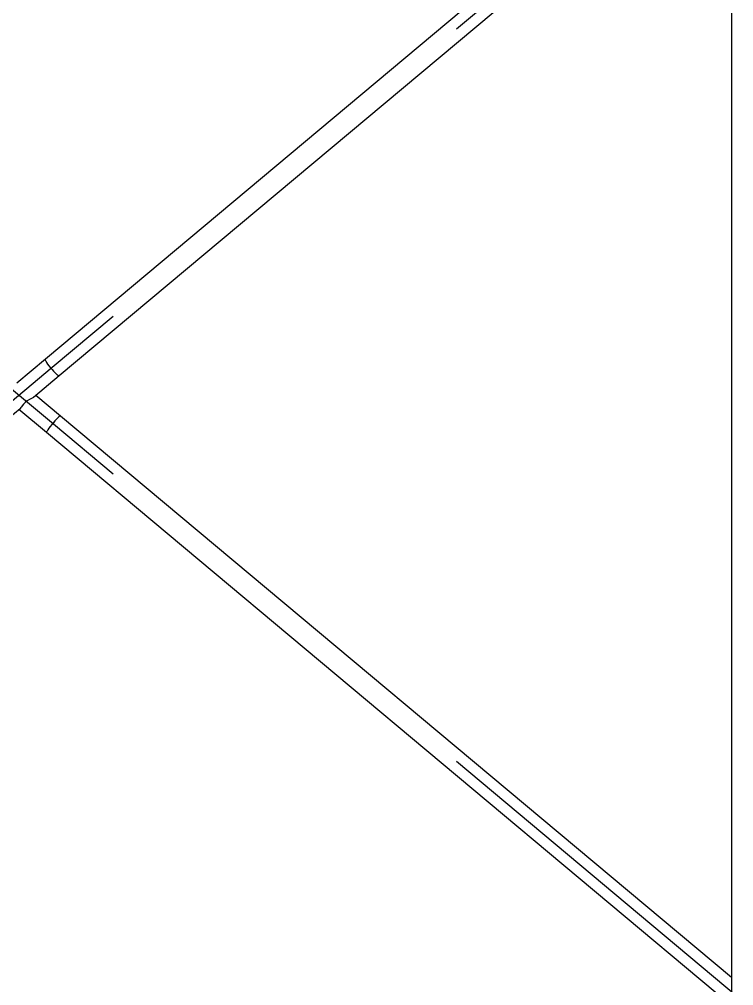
# Model space of a CAD drawing. Header units: millimetres. Extents: x 150209.93 to 150215.05, y 136675.65 to 136679.93.
# Drawn here: x 150211.122 to 150211.2815, y 136677.4989 to 136677.7148 of the extents above; entities that cross this region are included whole.
import ezdxf

# ---------------------------------------------------------------- set-up
doc = ezdxf.new("R2010")
doc.units = ezdxf.units.MM
doc.header["$LTSCALE"] = 0.25
doc.linetypes.add('CENTER', pattern=[50.8, 31.75, -6.35, 6.35, -6.35])
doc.linetypes.add('XKITLINE00', pattern=[0])

# ---------------------------------------------------------------- blocks, each defined once
blk = doc.blocks.new('çatıı')
at = {"color": 8, "linetype": 'CENTER'}
for p, q in [((11840, 10730.3), (11005.4, 10031.5)), ((11005.4, 10031.5), (10929.5, 9967.9)), ((11006.8, 9968), (10930.6, 10031.7)), ((11840, 9270.3), (11006.8, 9968))]:
    blk.add_line(p, q, dxfattribs=at)
at = {"color": 8, "linetype": 'XKITLINE00'}
for p, q in [((11763.8, 10682.3), (10997.8, 10040.9)), ((11763.8, 10650.6), (11013.1, 10022)), ((11763.8, 10620.3), (11763.8, 8951)), ((10997.8, 10040.9), (10965.7, 10014)), ((10997.8, 10040.9), (10997.5, 10040.6)), ((10997.8, 10040.9), (10997.5, 10040.6)), ((10997.5, 10040.6), (10997.6, 10039.8)), ((10997.5, 10040.6), (10997.6, 10039.8)), ((10997.6, 10039.8), (10998.1, 10038.7)), ((10997.6, 10039.8), (10998.1, 10038.7)), ((10998.1, 10038.7), (10999, 10037.2)), ((10998.1, 10038.7), (10999, 10037.2)), ((10999, 10037.2), (11000.2, 10035.3)), ((10999, 10037.2), (11000.2, 10035.3)), ((11000.2, 10035.3), (11001.7, 10033.3)), ((11000.2, 10035.3), (11001.7, 10033.3)), ((11001.7, 10033.3), (11003.3, 10031.2)), ((11001.7, 10033.3), (11003.3, 10031.2)), ((11003.3, 10031.2), (11005.1, 10029.2)), ((11003.3, 10031.2), (11005.1, 10029.2)), ((11005.1, 10029.2), (11006.9, 10027.2)), ((11005.1, 10029.2), (11006.9, 10027.2)), ((11013.1, 10022), (10984.5, 9998.1)), ((11006.9, 10027.2), (11008.6, 10025.4)), ((11006.9, 10027.2), (11008.6, 10025.4)), ((11010.1, 10024), (11008.6, 10025.4)), ((11010.1, 10024), (11008.6, 10025.4)), ((11011.4, 10022.9), (11010.1, 10024)), ((11011.4, 10022.9), (11010.1, 10024)), ((11012.4, 10022.2), (11011.4, 10022.9)), ((11012.4, 10022.2), (11011.4, 10022.9)), ((11013.1, 10022), (11012.4, 10022.2)), ((11013.1, 10022), (11012.4, 10022.2)), ((10979.9, 9995.6), (10977.5, 9994.1)), ((10981.6, 9996.4), (10979.9, 9995.6)), ((10982.3, 9996.8), (10981.6, 9996.4)), ((10984.3, 9998), (10982.3, 9996.8)), ((10984.5, 9998.1), (10984.3, 9998)), ((11014.7, 9977.2), (10987.1, 10000.3)), ((10969.4, 9985.4), (10937.2, 9958.5)), ((10998.9, 9958.7), (10968.2, 9984.4)), ((10970.4, 9986.9), (10969.4, 9985.5)), ((10969.4, 9985.5), (10969.4, 9985.4)), ((10970.9, 9987.4), (10970.4, 9986.9)), ((10971.7, 9988.7), (10970.9, 9987.4)), ((10973.3, 9990.5), (10971.7, 9988.7)), ((10975.2, 9992.4), (10973.3, 9990.5)), ((10977.5, 9994.1), (10975.2, 9992.4)), ((11010, 9973.6), (11008.3, 9971.8)), ((11010, 9973.6), (11008.3, 9971.8)), ((11011.5, 9975.2), (11010, 9973.6)), ((11011.5, 9975.2), (11010, 9973.6)), ((11012.8, 9976.3), (11011.5, 9975.2)), ((11012.8, 9976.3), (11011.5, 9975.2)), ((11013.8, 9977.1), (11012.8, 9976.3)), ((11013.8, 9977.1), (11012.8, 9976.3)), ((11014.4, 9977.3), (11013.8, 9977.1)), ((11014.4, 9977.3), (11013.8, 9977.1)), ((11014.7, 9977.2), (11014.4, 9977.3)), ((11014.7, 9977.2), (11014.4, 9977.3)), ((11014.7, 9977.2), (11014.7, 9977.1)), ((11014.7, 9977.2), (11014.7, 9977.1)), ((11763.8, 9349.9), (11014.7, 9977.2)), ((11001.7, 9963.7), (11000.5, 9961.9)), ((11001.7, 9963.7), (11000.5, 9961.9)), ((11003.1, 9965.7), (11001.7, 9963.7)), ((11003.1, 9965.7), (11001.7, 9963.7)), ((11004.8, 9967.7), (11003.1, 9965.7)), ((11004.8, 9967.7), (11003.1, 9965.7)), ((11006.5, 9969.8), (11004.8, 9967.7)), ((11006.5, 9969.8), (11004.8, 9967.7)), ((11008.3, 9971.8), (11006.5, 9969.8)), ((11008.3, 9971.8), (11006.6, 9969.8)), ((10999, 9959.4), (10998.9, 9958.7)), ((10999, 9959.4), (10998.9, 9958.7)), ((11763.8, 9318.3), (10998.9, 9958.7)), ((10999.6, 9960.5), (10999, 9959.4)), ((10999.6, 9960.5), (10999, 9959.4)), ((11000.5, 9961.9), (10999.6, 9960.5)), ((11000.5, 9961.9), (10999.6, 9960.5))]:
    blk.add_line(p, q, dxfattribs=at)
for centre in [(11005.4, 10031.5), (11005.4, 10031.5), (11006.8, 9968), (11006.8, 9968)]:
    blk.add_circle(centre, 0.05, dxfattribs=at)

msp = doc.modelspace()

# ---------------------------------------------------------------- block references
at = {"xscale": 0.0002000170049888334, "yscale": 0.0002000170049888334, "zscale": 0.0002000170049888334}
msp.add_blockref('çatıı', (150208.92807, 136675.63059), dxfattribs=at)

doc.saveas('drawing.dxf')
